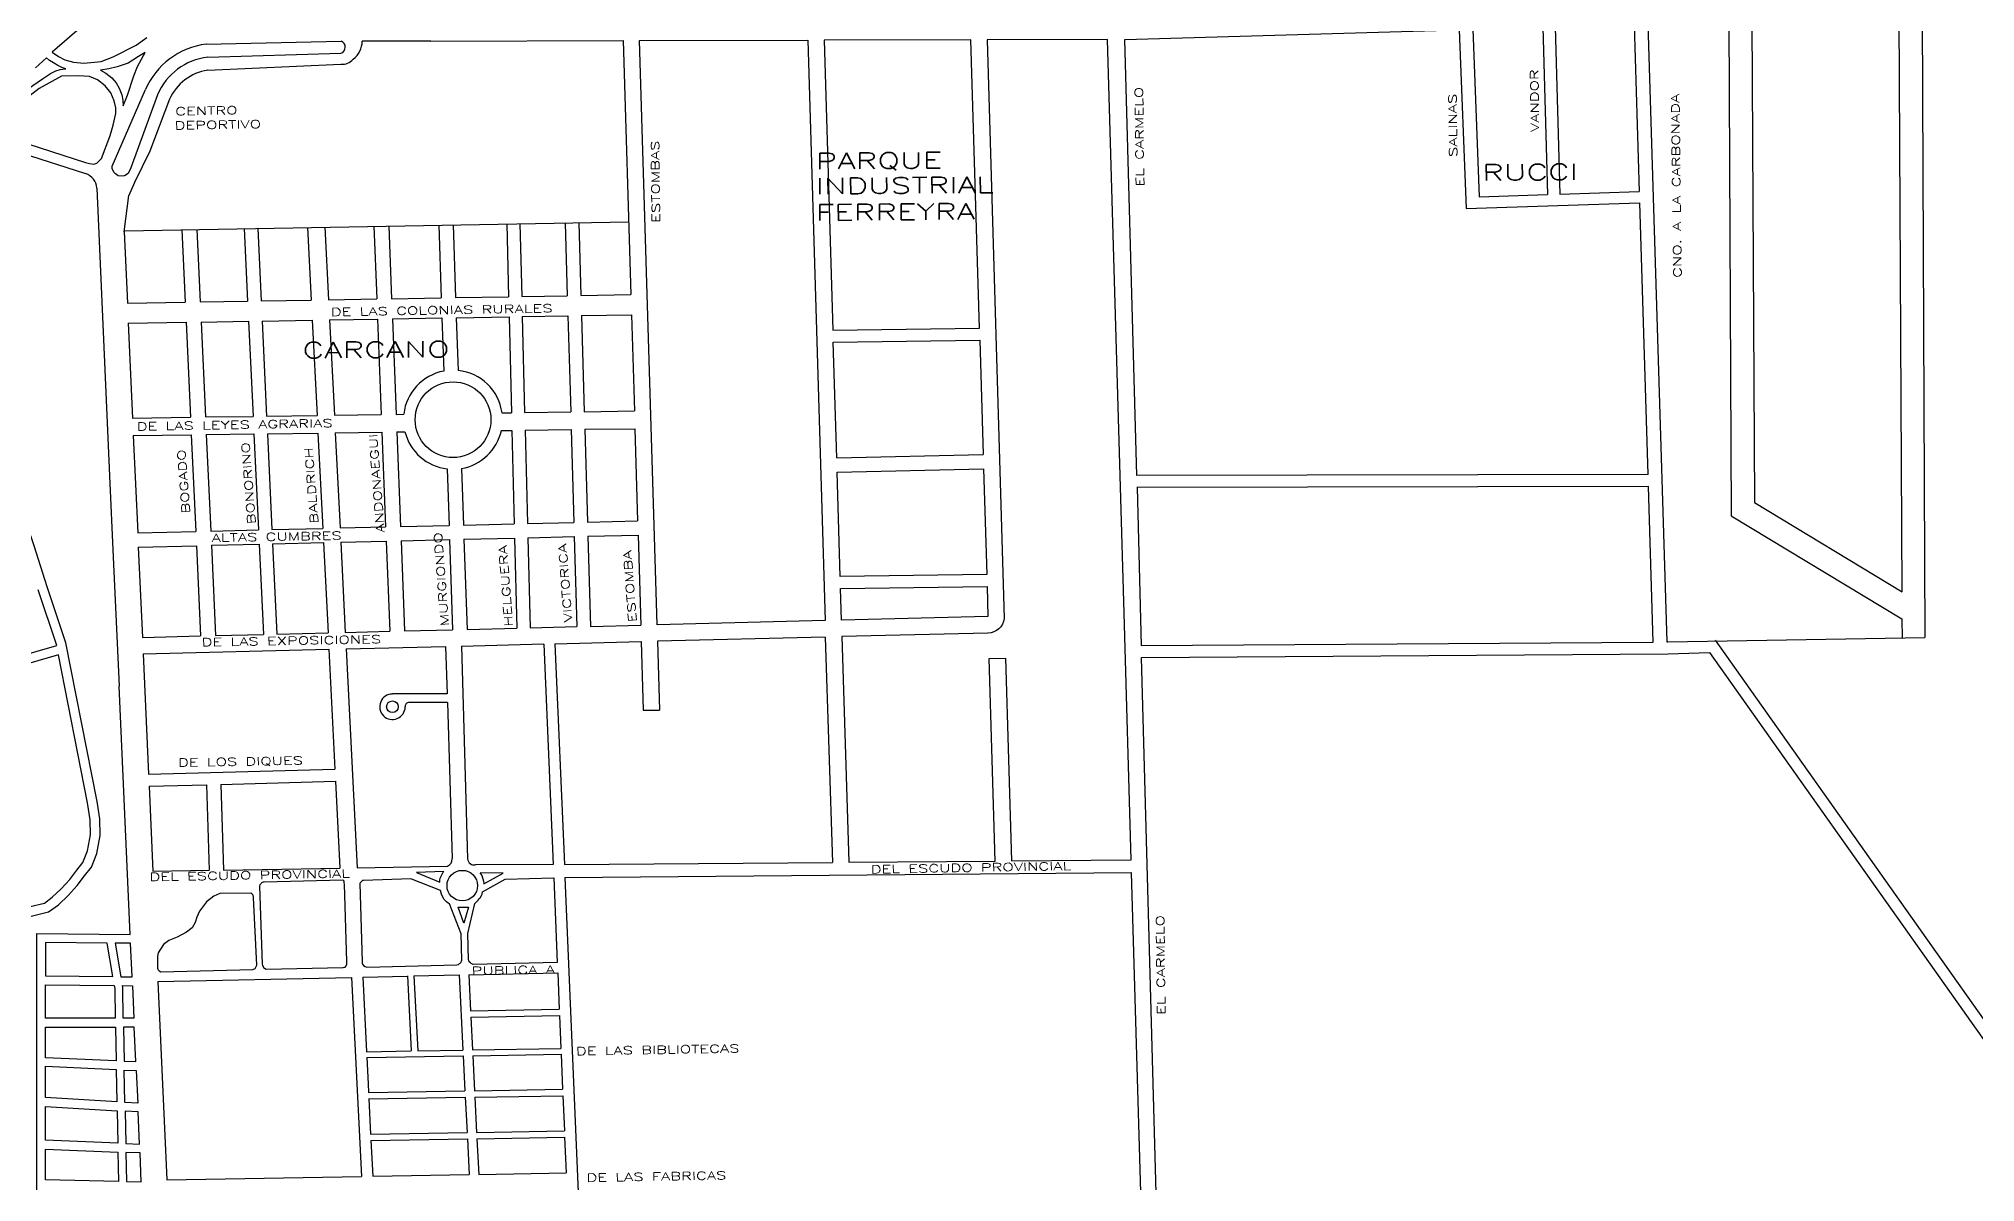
# Model space of a CAD drawing. Header units: millimetres. Extents: x 4374322 to 4409026, y 6503580 to 6534206.
# Drawn here: x 4391043 to 4393463, y 6518277 to 6519706 of the extents above; entities that cross this region are included whole.
import ezdxf

# ---------------------------------------------------------------- set-up
doc = ezdxf.new("R2010")
doc.units = ezdxf.units.MM
for name, color, linetype in [('LINEA CALLE', 252, 'Continuous'), ('NOMBRE BARRIO', 8, 'Continuous'), ('NOMBRE CALLE', 252, 'Continuous')]:
    doc.layers.add(name, color=color, linetype=linetype)
doc.styles.add('ROMANS', font='romans')

msp = doc.modelspace()

# ---------------------------------------------------------------- linework, layer by layer
at = {"layer": 'LINEA CALLE', "transparency": 33554687}
for p, q in [((4391134, 6519753.1), (4391059.8, 6519689.1)), ((4391134, 6519753.1), (4391059.8, 6519689.1)), ((4392834.8, 6519717.6), (4392843, 6519508.5)), ((4392922.5, 6519720.1), (4392928.2, 6519511.3)), ((4392937.8, 6519720.6), (4392943.5, 6519511.8)), ((4393036.3, 6519723.4), (4393042.8, 6519515.1)), ((4391059.8, 6519689.1), (4391067.6, 6519683.8)), ((4391059.8, 6519689.1), (4391067.6, 6519683.8)), ((4391136, 6519683.2), (4391164.9, 6519698)), ((4391136, 6519683.2), (4391164.9, 6519698)), ((4391164.9, 6519698), (4391178, 6519707.6)), ((4391164.9, 6519698), (4391178, 6519707.6)), ((4391175.9, 6519688.6), (4391167.6, 6519683.7)), ((4391175.9, 6519688.6), (4391167.6, 6519683.7)), ((4391174, 6519684.8), (4391175.9, 6519688.6)), ((4391174, 6519684.8), (4391175.9, 6519688.6)), ((4391252.2, 6519699), (4391420.9, 6519703)), ((4391252.2, 6519699), (4391420.9, 6519703)), ((4391254.2, 6519682.8), (4391420.6, 6519687.7)), ((4391254.2, 6519682.8), (4391420.6, 6519687.7)), ((4391420.9, 6519703), (4391420.9, 6519703)), ((4391420.9, 6519703), (4391420.9, 6519703)), ((4391533.1, 6519703), (4391447.2, 6519703)), ((4391533.1, 6519703), (4391447.2, 6519703)), ((4391773.5, 6519703.5), (4391782.9, 6519386.1)), ((4391052.6, 6519681.9), (4391038.9, 6519669.5)), ((4391052.6, 6519681.9), (4391038.9, 6519669.5)), ((4391047.8, 6519655.6), (4391057.6, 6519662.3)), ((4391047.8, 6519655.6), (4391057.6, 6519662.3)), ((4391056.6, 6519678.8), (4391052.6, 6519681.9)), ((4391056.6, 6519678.8), (4391052.6, 6519681.9)), ((4391061.5, 6519675.6), (4391056.6, 6519678.8)), ((4391061.5, 6519675.6), (4391056.6, 6519678.8)), ((4391057.6, 6519662.3), (4391064.3, 6519665.7)), ((4391057.6, 6519662.3), (4391064.3, 6519665.7)), ((4391067.1, 6519672.3), (4391061.5, 6519675.6)), ((4391067.1, 6519672.3), (4391061.5, 6519675.6)), ((4391064.3, 6519665.7), (4391070, 6519667.6)), ((4391064.3, 6519665.7), (4391070, 6519667.6)), ((4391072.1, 6519670.1), (4391067.1, 6519672.3)), ((4391072.1, 6519670.1), (4391067.1, 6519672.3)), ((4391067.6, 6519683.8), (4391075.7, 6519679.5)), ((4391067.6, 6519683.8), (4391075.7, 6519679.5)), ((4391070, 6519667.6), (4391076.9, 6519668.1)), ((4391070, 6519667.6), (4391076.9, 6519668.1)), ((4391076.9, 6519668.1), (4391072.1, 6519670.1)), ((4391076.9, 6519668.1), (4391072.1, 6519670.1)), ((4391075.7, 6519679.5), (4391086.5, 6519676.6)), ((4391075.7, 6519679.5), (4391086.5, 6519676.6)), ((4391086.5, 6519676.6), (4391099.4, 6519675.2)), ((4391086.5, 6519676.6), (4391099.4, 6519675.2)), ((4391099.4, 6519675.2), (4391121.2, 6519677.6)), ((4391099.4, 6519675.2), (4391121.2, 6519677.6)), ((4391130.6, 6519668.4), (4391120.2, 6519666.7)), ((4391130.6, 6519668.4), (4391120.2, 6519666.7)), ((4391120.2, 6519666.7), (4391127.1, 6519662.8)), ((4391120.2, 6519666.7), (4391127.1, 6519662.8)), ((4391121.2, 6519677.6), (4391136, 6519683.2)), ((4391121.2, 6519677.6), (4391136, 6519683.2)), ((4391127.1, 6519662.8), (4391134.6, 6519657.1)), ((4391127.1, 6519662.8), (4391134.6, 6519657.1)), ((4391141, 6519670.7), (4391130.6, 6519668.4)), ((4391141, 6519670.7), (4391130.6, 6519668.4)), ((4391154.8, 6519675.3), (4391141, 6519670.7)), ((4391154.8, 6519675.3), (4391141, 6519670.7)), ((4391167.6, 6519683.7), (4391154.8, 6519675.3)), ((4391167.6, 6519683.7), (4391154.8, 6519675.3)), ((4391161.8, 6519659.7), (4391166.4, 6519671.1)), ((4391161.8, 6519659.7), (4391166.4, 6519671.1)), ((4391166.4, 6519671.1), (4391174, 6519684.8)), ((4391166.4, 6519671.1), (4391174, 6519684.8)), ((4391254.3, 6519666.6), (4391420.6, 6519674.2)), ((4391254.3, 6519666.6), (4391420.6, 6519674.2)), ((4391004.7, 6519626.3), (4391047.8, 6519655.6)), ((4391004.7, 6519626.3), (4391047.8, 6519655.6)), ((4391043.7, 6519643.6), (4391015.5, 6519621.8)), ((4391043.7, 6519643.6), (4391015.5, 6519621.8)), ((4391071.7, 6519658.9), (4391043.7, 6519643.6)), ((4391071.7, 6519658.9), (4391043.7, 6519643.6)), ((4391043.7, 6519643.6), (4391043.7, 6519643.6)), ((4391043.7, 6519643.6), (4391043.7, 6519643.6)), ((4391093.1, 6519659.6), (4391071.7, 6519658.9)), ((4391093.1, 6519659.6), (4391071.7, 6519658.9)), ((4391106.3, 6519658.5), (4391093.1, 6519659.6)), ((4391106.3, 6519658.5), (4391093.1, 6519659.6)), ((4391116.5, 6519654.7), (4391106.3, 6519658.5)), ((4391116.5, 6519654.7), (4391106.3, 6519658.5)), ((4391126.2, 6519646.8), (4391116.5, 6519654.7)), ((4391126.2, 6519646.8), (4391116.5, 6519654.7)), ((4391133, 6519638.4), (4391126.2, 6519646.8)), ((4391133, 6519638.4), (4391126.2, 6519646.8)), ((4391137.5, 6519628.3), (4391133, 6519638.4)), ((4391137.5, 6519628.3), (4391133, 6519638.4)), ((4391134.6, 6519657.1), (4391140, 6519650.6)), ((4391134.6, 6519657.1), (4391140, 6519650.6)), ((4391134.9, 6519546.6), (4391176.4, 6519642.3)), ((4391134.9, 6519546.6), (4391176.4, 6519642.3)), ((4391140, 6519650.6), (4391143.7, 6519643.9)), ((4391140, 6519650.6), (4391143.7, 6519643.9)), ((4391143.7, 6519643.9), (4391147, 6519635.7)), ((4391143.7, 6519643.9), (4391147, 6519635.7)), ((4391153.8, 6519635.4), (4391161.8, 6519659.7)), ((4391153.8, 6519635.4), (4391161.8, 6519659.7)), ((4391139.6, 6519619.3), (4391137.5, 6519628.3)), ((4391139.6, 6519619.3), (4391137.5, 6519628.3)), ((4391139.5, 6519612.3), (4391139.6, 6519619.3)), ((4391139.5, 6519612.3), (4391139.6, 6519619.3)), ((4391147, 6519635.7), (4391148.2, 6519628.9)), ((4391147, 6519635.7), (4391148.2, 6519628.9)), ((4391148.2, 6519628.9), (4391148.4, 6519622.2)), ((4391148.2, 6519628.9), (4391148.4, 6519622.2)), ((4391148.4, 6519622.2), (4391153.8, 6519635.4)), ((4391148.4, 6519622.2), (4391153.8, 6519635.4)), ((4391191.4, 6519635.8), (4391158.3, 6519544.5)), ((4391191.4, 6519635.8), (4391158.3, 6519544.5)), ((4391206.4, 6519630.2), (4391182, 6519565.5)), ((4391206.4, 6519630.2), (4391182, 6519565.5)), ((4391132.1, 6519583.6), (4391133.7, 6519589.3)), ((4391132.1, 6519583.6), (4391133.7, 6519589.3)), ((4391133.7, 6519589.3), (4391136, 6519598)), ((4391133.7, 6519589.3), (4391136, 6519598)), ((4391136, 6519598), (4391139.5, 6519612.3)), ((4391136, 6519598), (4391139.5, 6519612.3)), ((4391015.2, 6519579), (4391101.6, 6519551)), ((4391015.2, 6519579), (4391101.6, 6519551)), ((4391121.5, 6519556.3), (4391132.1, 6519583.6)), ((4391121.5, 6519556.3), (4391132.1, 6519583.6)), ((4391182, 6519565.5), (4391162.6, 6519526.2)), ((4391182, 6519565.5), (4391162.6, 6519526.2)), ((4391021.1, 6519563.4), (4391101.6, 6519537.3)), ((4391021.1, 6519563.4), (4391101.6, 6519537.3)), ((4391101.6, 6519551), (4391106.6, 6519549.9)), ((4391101.6, 6519551), (4391106.6, 6519549.9)), ((4391106.6, 6519549.9), (4391112.1, 6519549.3)), ((4391106.6, 6519549.9), (4391112.1, 6519549.3)), ((4391112.1, 6519549.3), (4391115.6, 6519550.5)), ((4391112.1, 6519549.3), (4391115.6, 6519550.5)), ((4391115.6, 6519550.5), (4391121.5, 6519556.3)), ((4391115.6, 6519550.5), (4391121.5, 6519556.3)), ((4391135, 6519543.8), (4391134.9, 6519546.6)), ((4391135, 6519543.8), (4391134.9, 6519546.6)), ((4391136.8, 6519539.2), (4391135, 6519543.8)), ((4391136.8, 6519539.2), (4391135, 6519543.8)), ((4391158.3, 6519544.5), (4391154.9, 6519537.6)), ((4391158.3, 6519544.5), (4391154.9, 6519537.6)), ((4391115.5, 6519519.2), (4391131.6, 6519159.6)), ((4391115.5, 6519519.2), (4391131.6, 6519159.6)), ((4391138.8, 6519536.9), (4391136.8, 6519539.2)), ((4391138.8, 6519536.9), (4391136.8, 6519539.2)), ((4391142.3, 6519534.7), (4391138.8, 6519536.9)), ((4391142.3, 6519534.7), (4391138.8, 6519536.9)), ((4391146, 6519534), (4391142.3, 6519534.7)), ((4391146, 6519534), (4391142.3, 6519534.7)), ((4391150.1, 6519534.6), (4391146, 6519534)), ((4391150.1, 6519534.6), (4391146, 6519534)), ((4391154.9, 6519537.6), (4391150.1, 6519534.6)), ((4391154.9, 6519537.6), (4391150.1, 6519534.6)), ((4391162.6, 6519526.2), (4391155.8, 6519509.9)), ((4391162.6, 6519526.2), (4391155.8, 6519509.9)), ((4391149.8, 6519464.5), (4391155.8, 6519509.9)), ((4391149.8, 6519464.5), (4391155.8, 6519509.9)), ((4392843, 6519508.5), (4392928.2, 6519511.3)), ((4392943.5, 6519511.8), (4393042.8, 6519515.1)), ((4391150.5, 6519465.9), (4391780.2, 6519477.2)), ((4391240.5, 6519467.5), (4391244.7, 6519376.9)), ((4391299.9, 6519468.6), (4391304.1, 6519377.9)), ((4391316.8, 6519468.9), (4391321, 6519378.2)), ((4391379, 6519470), (4391383.5, 6519379.3)), ((4391400.6, 6519470.4), (4391405.2, 6519379.7)), ((4391461.8, 6519471.5), (4391465.4, 6519380.7)), ((4391480.4, 6519471.8), (4391484, 6519381)), ((4391542.8, 6519473), (4391545.9, 6519382.1)), ((4391560.8, 6519473.3), (4391563.9, 6519382.4)), ((4391627.8, 6519474.5), (4391630.1, 6519383.5)), ((4391644.3, 6519474.8), (4391646.5, 6519383.8)), ((4391700.9, 6519475.8), (4391703.5, 6519384.7)), ((4391717.8, 6519476.1), (4391720.4, 6519385)), ((4391149.8, 6519464.5), (4391153.8, 6519375.4)), ((4391221.7, 6519467.2), (4391225.9, 6519376.6)), ((4391153.8, 6519375.4), (4391225.9, 6519376.6)), ((4391244.7, 6519376.9), (4391304.1, 6519377.9)), ((4391321, 6519378.2), (4391383.5, 6519379.3)), ((4391405.2, 6519379.7), (4391465.4, 6519380.7)), ((4391484, 6519381), (4391545.9, 6519382.1)), ((4391563.9, 6519382.4), (4391630.1, 6519383.5)), ((4391646.5, 6519383.8), (4391703.5, 6519384.7)), ((4391720.4, 6519385), (4391782.9, 6519386.1)), ((4391154.9, 6519350.3), (4391227.1, 6519351.5)), ((4391154.9, 6519350.3), (4391160.3, 6519231.9)), ((4391227.1, 6519351.5), (4391232.6, 6519232.9)), ((4391245.9, 6519351.8), (4391305.3, 6519352.8)), ((4391245.9, 6519351.8), (4391251.4, 6519233.2)), ((4391305.3, 6519352.8), (4391310.9, 6519234)), ((4391322.2, 6519353.1), (4391384.8, 6519354.2)), ((4391322.2, 6519353.1), (4391327.8, 6519234.3)), ((4391384.8, 6519354.2), (4391390.8, 6519235.1)), ((4391406.5, 6519354.6), (4391466.4, 6519355.6)), ((4391406.5, 6519354.6), (4391412.5, 6519235.4)), ((4391466.4, 6519355.6), (4391471, 6519236.3)), ((4391484.9, 6519355.9), (4391546.8, 6519356.9)), ((4391484.9, 6519355.9), (4391489.6, 6519236.5)), ((4391546.8, 6519356.9), (4391549.1, 6519290.6)), ((4391564.8, 6519357.2), (4391630.7, 6519358.4)), ((4391564.8, 6519357.2), (4391567, 6519291.3)), ((4391630.7, 6519358.4), (4391633.7, 6519238.5)), ((4391647.2, 6519358.6), (4391704.3, 6519359.6)), ((4391647.2, 6519358.6), (4391650.2, 6519238.8)), ((4391704.3, 6519359.6), (4391707.7, 6519239.6)), ((4391721.2, 6519359.9), (4391783.7, 6519361)), ((4391721.2, 6519359.9), (4391724.6, 6519239.8)), ((4391783.7, 6519361), (4391787.3, 6519240.7)), ((4391160.3, 6519231.9), (4391232.6, 6519232.9)), ((4391251.4, 6519233.2), (4391310.9, 6519234)), ((4391327.8, 6519234.3), (4391390.8, 6519235.1)), ((4391412.5, 6519235.4), (4391471, 6519236.3)), ((4391489.6, 6519236.5), (4391499.2, 6519236.6)), ((4391621.9, 6519238.4), (4391633.7, 6519238.5)), ((4391650.2, 6519238.8), (4391707.7, 6519239.6)), ((4391724.6, 6519239.8), (4391787.3, 6519240.7)), ((4391161.2, 6519209.9), (4391233.6, 6519210.9)), ((4391161.2, 6519209.9), (4391166.7, 6519088.5)), ((4391233.6, 6519210.9), (4391239.2, 6519090.2)), ((4391252.4, 6519211.2), (4391311.9, 6519212)), ((4391252.4, 6519211.2), (4391258, 6519090.7)), ((4391311.9, 6519212), (4391317.6, 6519092.1)), ((4391328.8, 6519212.2), (4391391.9, 6519213.1)), ((4391328.8, 6519212.2), (4391334.5, 6519092.5)), ((4391391.9, 6519213.1), (4391397.9, 6519094)), ((4391413.6, 6519213.4), (4391471.9, 6519214.2)), ((4391413.6, 6519213.4), (4391419.6, 6519094.5)), ((4391471.9, 6519214.2), (4391476.5, 6519095.9)), ((4391490.5, 6519214.5), (4391500.7, 6519214.6)), ((4391490.5, 6519214.5), (4391495.1, 6519096.3)), ((4391621, 6519216.3), (4391634.2, 6519216.5)), ((4391634.2, 6519216.5), (4391637.2, 6519099.7)), ((4391650.7, 6519216.7), (4391708.4, 6519217.5)), ((4391650.7, 6519216.7), (4391653.6, 6519100.1)), ((4391708.4, 6519217.5), (4391711.7, 6519101.5)), ((4391725.3, 6519217.8), (4391787.9, 6519218.6)), ((4391725.3, 6519217.8), (4391728.6, 6519101.9)), ((4391787.9, 6519218.6), (4391791.3, 6519103.4)), ((4391131.6, 6519159.6), (4391136.2, 6519058)), ((4391131.6, 6519159.6), (4391136.2, 6519058)), ((4391553.3, 6519168.4), (4391555.7, 6519097.8)), ((4391571.3, 6519168.8), (4391573.7, 6519098.2)), ((4391166.7, 6519088.5), (4391239.2, 6519090.2)), ((4391258, 6519090.7), (4391317.6, 6519092.1)), ((4391334.5, 6519092.5), (4391397.9, 6519094)), ((4391419.6, 6519094.5), (4391476.5, 6519095.9)), ((4391495.1, 6519096.3), (4391555.7, 6519097.8)), ((4391573.7, 6519098.2), (4391637.2, 6519099.7)), ((4391574.3, 6519080.4), (4391637.6, 6519081.9)), ((4391574.3, 6519080.4), (4391578.2, 6518967.8)), ((4391637.6, 6519081.9), (4391640.4, 6518969.3)), ((4391653.6, 6519100.1), (4391711.7, 6519101.5)), ((4391654.1, 6519082.3), (4391712.2, 6519083.7)), ((4391654.1, 6519082.3), (4391656.9, 6518969.7)), ((4391712.2, 6519083.7), (4391715.5, 6518971.2)), ((4391728.6, 6519101.9), (4391791.3, 6519103.4)), ((4391729.1, 6519084.1), (4391791.9, 6519085.6)), ((4391729.1, 6519084.1), (4391732.4, 6518971.6)), ((4391791.9, 6519085.6), (4391795.2, 6518973.1)), ((4391136.2, 6519058), (4391143.4, 6518896.9)), ((4391136.2, 6519058), (4391143.4, 6518896.9)), ((4391167.5, 6519070.7), (4391240.1, 6519072.4)), ((4391167.5, 6519070.7), (4391172.6, 6518957.8)), ((4391240.1, 6519072.4), (4391245.3, 6518959.6)), ((4391258.9, 6519072.9), (4391318.4, 6519074.3)), ((4391258.9, 6519072.9), (4391264.1, 6518960.1)), ((4391318.4, 6519074.3), (4391323.7, 6518961.5)), ((4391335.3, 6519074.7), (4391398.8, 6519076.2)), ((4391335.3, 6519074.7), (4391340.6, 6518962)), ((4391398.8, 6519076.2), (4391404.5, 6518963.5)), ((4391420.5, 6519076.7), (4391477.2, 6519078.1)), ((4391420.5, 6519076.7), (4391426.1, 6518964.1)), ((4391477.2, 6519078.1), (4391481.6, 6518965.4)), ((4391495.8, 6519078.5), (4391556.3, 6519080)), ((4391495.8, 6519078.5), (4391500.2, 6518965.9)), ((4391556.3, 6519080), (4391560.2, 6518967.4)), ((4391172.6, 6518957.8), (4391245.3, 6518959.6)), ((4391264.1, 6518960.1), (4391323.7, 6518961.5)), ((4391340.6, 6518962), (4391404.5, 6518963.5)), ((4391426.1, 6518964.1), (4391481.6, 6518965.4)), ((4391500.2, 6518965.9), (4391560.2, 6518967.4)), ((4391578.2, 6518967.8), (4391640.4, 6518969.3)), ((4391656.9, 6518969.7), (4391715.5, 6518971.2)), ((4391732.4, 6518971.6), (4391795.2, 6518973.1)), ((4391173.5, 6518937.3), (4391405.5, 6518943)), ((4391173.5, 6518937.3), (4391180.2, 6518787)), ((4391405.5, 6518943), (4391413.1, 6518793.3)), ((4391427.2, 6518943.5), (4391551.5, 6518946.4)), ((4391427.2, 6518943.5), (4391441, 6518669.8)), ((4391571.3, 6518947), (4391674.1, 6518949.6)), ((4391674.1, 6518949.2), (4391685.8, 6518673.8)), ((4391688.1, 6518949.9), (4391795.8, 6518952.5)), ((4391688.1, 6518949.9), (4391699.8, 6518673.9)), ((4391795.8, 6518952.5), (4391798.4, 6518866.8)), ((4391816.2, 6518953), (4391818.7, 6518867)), ((4391798.4, 6518866.8), (4391818.7, 6518867)), ((4391180.2, 6518787), (4391413.1, 6518793.3)), ((4391180.9, 6518771.7), (4391252.5, 6518773.6)), ((4391180.9, 6518771.7), (4391185.7, 6518665.7)), ((4391252.5, 6518773.6), (4391256.2, 6518666.8)), ((4391270.4, 6518774.1), (4391413.9, 6518778)), ((4391270.4, 6518774.1), (4391274.1, 6518667.1)), ((4391413.9, 6518778), (4391419.3, 6518669.5)), ((4391274.1, 6518667.1), (4391419.3, 6518669.5)), ((4391185.7, 6518665.7), (4391256.2, 6518666.8)), ((4391686.5, 6518657.4), (4391691, 6518551.6)), ((4391700.5, 6518657.6), (4391722.2, 6518144.7)), ((4391191.9, 6518527.7), (4391433.9, 6518533)), ((4391191.9, 6518527.7), (4391203, 6518280.1)), ((4391433.9, 6518533), (4391446.4, 6518284.2)), ((4391447.9, 6518533.3), (4391503.8, 6518534.6)), ((4391447.9, 6518533.3), (4391452.6, 6518440.1)), ((4391503.8, 6518534.8), (4391508.5, 6518441.2)), ((4391511.9, 6518534.8), (4391568.3, 6518536)), ((4391511.9, 6518534.9), (4391516.6, 6518441.3)), ((4391568.3, 6518536), (4391573.1, 6518442.1)), ((4391580.3, 6518536.3), (4391691.5, 6518538.8)), ((4391580.3, 6518536.3), (4391582.6, 6518491.3)), ((4391691.5, 6518538.8), (4391693.4, 6518493.3)), ((4391582.6, 6518491.3), (4391693.4, 6518493.3)), ((4391583, 6518483.4), (4391693.8, 6518485.4)), ((4391583, 6518483.4), (4391585, 6518442.3)), ((4391693.8, 6518485.4), (4391695.5, 6518444.2)), ((4391452.6, 6518440.1), (4391508.5, 6518441.2)), ((4391452.9, 6518432.7), (4391573.4, 6518434.8)), ((4391452.9, 6518432.7), (4391454.6, 6518399.9)), ((4391516.6, 6518441.2), (4391573.1, 6518442.1)), ((4391573.4, 6518434.8), (4391575.6, 6518391.1)), ((4391585, 6518442.3), (4391695.5, 6518444.2)), ((4391585.4, 6518435), (4391695.8, 6518436.8)), ((4391585.4, 6518435), (4391587.6, 6518391.3)), ((4391695.8, 6518436.8), (4391697.7, 6518393.1)), ((4391454.6, 6518399.9), (4391455.1, 6518389.1)), ((4391455.1, 6518389.1), (4391575.6, 6518391.1)), ((4391455.3, 6518381.1), (4391576, 6518383.1)), ((4391455.6, 6518381.1), (4391457.8, 6518337.1)), ((4391576, 6518383.1), (4391578.2, 6518339.1)), ((4391587.6, 6518391.3), (4391697.7, 6518393.1)), ((4391588, 6518383.3), (4391698, 6518385.1)), ((4391588, 6518383.3), (4391590.2, 6518339.3)), ((4391698, 6518385.1), (4391699.9, 6518341.2)), ((4391457.8, 6518337.1), (4391578.2, 6518339.1)), ((4391458.2, 6518329.1), (4391578.7, 6518331.1)), ((4391578.7, 6518331.1), (4391580.9, 6518286.5)), ((4391590.2, 6518339.3), (4391699.9, 6518341.2)), ((4391590.6, 6518331.3), (4391700.2, 6518333.2)), ((4391590.6, 6518331.3), (4391592.9, 6518286.7)), ((4391700.2, 6518333.2), (4391702.1, 6518288.6)), ((4391458.2, 6518329.1), (4391460.4, 6518284.5)), ((4391203, 6518280.1), (4391446.4, 6518284.2)), ((4391460.4, 6518284.5), (4391580.9, 6518286.5)), ((4391592.9, 6518286.7), (4391702.1, 6518288.6))]:
    msp.add_line(p, q, dxfattribs=at)
at = {"layer": 'LINEA CALLE', "ltscale": 0.2, "transparency": 33554687}
for points in [[(4393396.5, 6519733.9), (4393399.8, 6518957.5)], [(4393154.9, 6519726.9), (4393157.5, 6519109.8), (4393370.8, 6518980.9), (4393371.5, 6518957)], [(4393183.7, 6519727.7), (4393186.8, 6519126.4), (4393371.3, 6519014.9), (4393367.6, 6519733.1)]]:
    msp.add_lwpolyline(points, dxfattribs=at)
at = {"layer": 'LINEA CALLE', "transparency": 33554687}
for points in [[(4393053.9, 6519161.3), (4392415, 6519160.2), (4392400.1, 6519705), (4392817.8, 6519717.1), (4392826.5, 6519493.7), (4393043.2, 6519500.8), (4393053.7, 6519161.3)], [(4393154.9, 6519726.9), (4393053.6, 6519723.9), (4393077.5, 6518952.1), (4393078.6, 6518952.1), (4393399.8, 6518957.5)], [(4391533.1, 6519703), (4391773.5, 6519703.5)], [(4391077, 6518951), (4391053.6, 6519020.9), (4391037.3, 6519072.3), (4391020.6, 6519121.2), (4391005.8, 6519173), (4390978.5, 6519235.9), (4390883.1, 6519449.6)], [(4392040.1, 6519182.1), (4392035.8, 6519326.7), (4392218.8, 6519329.1), (4392223.1, 6519186.5)], [(4392040.1, 6519182.1), (4392223.1, 6519186.5)], [(4392223.6, 6519168.6), (4392227.5, 6519036.3), (4392044.5, 6519033.8), (4392040.6, 6519164.3)], [(4392040.6, 6519164.3), (4392223.6, 6519168.6)], [(4392415.4, 6519145.2), (4392420.7, 6518947.7), (4393060.2, 6518952), (4393054.2, 6519146.3), (4392415.2, 6519145.2)], [(4390874.6, 6518892.7), (4391065.5, 6518947.7), (4391042.2, 6519017.2)], [(4390858.6, 6518607.1), (4391033.7, 6518609.6), (4391055.2, 6518614.7), (4391067.7, 6518623.7), (4391079.7, 6518635.1), (4391091.1, 6518647.7), (4391100.3, 6518659.7), (4391108.8, 6518670.6), (4391115.6, 6518687.6), (4391120, 6518710.3), (4391119.4, 6518731.1), (4391116.1, 6518752.9), (4391077, 6518951)], [(4391032.2, 6518621.6), (4391050.1, 6518625.8), (4391060, 6518633), (4391071.1, 6518643.5), (4391081.9, 6518655.4), (4391090.8, 6518667.1), (4391098.3, 6518676.7), (4391104, 6518691), (4391107.9, 6518711.2), (4391107.4, 6518730), (4391104.2, 6518750.9), (4391067.8, 6518935.8), (4390877.9, 6518881.2)], [(4391551.5, 6518946.4), (4391553.3, 6518887.1)], [(4391571.3, 6518947), (4391578.9, 6518681)], [(4392025.7, 6518958.2), (4391816.2, 6518953)], [(4392025.7, 6518958.2), (4392034.7, 6518676.6)], [(4392046.7, 6518958.7), (4392055.1, 6518676.8)], [(4392445.1, 6518050.4), (4392420.8, 6518932.7), (4393078.9, 6518937.1), (4393130.5, 6518938.9)], [(4393130.5, 6518938.9), (4393739.4, 6518078.8)], [(4392238.2, 6518678.1), (4392230.7, 6518931.3), (4392251, 6518931.8), (4392258.5, 6518678.5)], [(4390858.6, 6518607.1), (4390863, 6518194.6), (4391040.7, 6518194.4), (4391040.7, 6518587.6), (4391157.3, 6518586.6), (4391143.4, 6518896.9)], [(4391553.3, 6518887.1), (4391485, 6518887.1)], [(4391553.7, 6518876.5), (4391559.6, 6518681.3)], [(4391441, 6518669.8), (4391553.8, 6518672)], [(4391685.8, 6518673.8), (4391588.7, 6518673.6)], [(4391699.8, 6518673.9), (4392034.7, 6518676.6)], [(4392055.1, 6518676.8), (4392238.2, 6518678.3)], [(4392258.5, 6518678.5), (4392408, 6518679.7)], [(4391428, 6518552.8), (4391425, 6518649.6), (4391424.9, 6518651.2), (4391424.9, 6518652.5), (4391424.4, 6518653.6), (4391423.2, 6518654.4), (4391324.8, 6518652.1), (4391323.5, 6518651.9), (4391322.2, 6518651.4), (4391321.5, 6518650.9), (4391321.1, 6518650.4), (4391320.3, 6518649.6), (4391319.4, 6518648.4), (4391319.1, 6518647.1)], [(4391319.1, 6518647.1), (4391322.4, 6518549.3), (4391322.8, 6518547.7), (4391323.3, 6518546.5), (4391324.1, 6518545.3), (4391325.1, 6518544.3), (4391327.2, 6518543.1), (4391422.9, 6518545.4), (4391423.3, 6518545.4), (4391425.8, 6518545.6), (4391427.2, 6518547.4), (4391427.9, 6518549.4), (4391428, 6518550.2), (4391428, 6518552.8)], [(4391444.1, 6518650.2), (4391447, 6518552.2), (4391447, 6518550.4), (4391447.5, 6518549.4), (4391448.7, 6518547.9), (4391450.8, 6518546.6), (4391453, 6518545.8), (4391565.4, 6518548.8), (4391567.4, 6518549.2), (4391568, 6518549.6), (4391568.9, 6518550.2), (4391569.6, 6518550.8), (4391570.5, 6518551.7), (4391571, 6518552.4), (4391571.4, 6518553.2), (4391571.6, 6518554.3), (4391570.8, 6518587.4), (4391556.1, 6518624.8), (4391554.6, 6518625.6), (4391552.6, 6518627.5), (4391549.8, 6518630.4), (4391547.5, 6518634.1), (4391546.5, 6518636.9), (4391545.2, 6518641.7), (4391508.1, 6518656.2), (4391448.9, 6518654.1), (4391447.8, 6518653.9), (4391446.7, 6518653.1), (4391445.8, 6518652.3), (4391444.8, 6518651.3), (4391444.1, 6518650.2)], [(4391515.2, 6518663.9), (4391544.4, 6518651.8), (4391544.3, 6518654.6), (4391544.8, 6518656.9), (4391546.2, 6518660.1), (4391548.5, 6518664.3), (4391549.2, 6518665.1), (4391515.2, 6518663.9)], [(4391691, 6518551.6), (4391585.8, 6518549), (4391583.4, 6518550.3), (4391582.5, 6518551.1), (4391580.9, 6518552.5), (4391580.4, 6518553.6), (4391580.3, 6518554.2), (4391580.1, 6518554.9), (4391579.4, 6518587.7), (4391588.1, 6518625.4), (4391590.6, 6518627.9), (4391592.2, 6518629.4), (4391593.5, 6518630.9), (4391594.7, 6518632.4), (4391596.3, 6518635.2), (4391597, 6518637.1), (4391597.6, 6518639.8), (4391625.8, 6518655.6), (4391686.5, 6518657.4)], [(4391594.2, 6518663.5), (4391596.6, 6518660.1), (4391598.9, 6518653.3), (4391599.3, 6518649.9), (4391623.5, 6518663.2), (4391594.5, 6518663.6)], [(4391700.5, 6518657.6), (4392408.5, 6518664.1)], [(4392426.3, 6518050), (4392408.5, 6518664.1)], [(4391195.5, 6518539.9), (4391310.4, 6518542.8), (4391313.3, 6518543.9), (4391314.3, 6518545.6), (4391315.7, 6518548.4), (4391311.6, 6518632.9), (4391310.8, 6518635.8), (4391309.2, 6518637.4), (4391308, 6518638.1), (4391269.5, 6518637.6), (4391261.8, 6518634.5), (4391252.6, 6518627.3), (4391244.1, 6518615.9), (4391240.5, 6518608.1), (4391238.5, 6518601.5), (4391234.9, 6518594.8), (4391227.9, 6518589.4), (4391216, 6518583.1), (4391205.7, 6518579.1), (4391199, 6518573.9), (4391192.5, 6518563.5), (4391191.3, 6518559.5), (4391191.5, 6518544.6), (4391191.8, 6518543.3), (4391192.5, 6518542.5), (4391193.4, 6518541.3), (4391195.5, 6518539.9)], [(4391567, 6518620.6), (4391579.9, 6518620.5), (4391574.3, 6518600.5), (4391567, 6518620.6)], [(4391051.7, 6518481.8), (4391051.7, 6518523.6), (4391137.4, 6518522.8), (4391138, 6518519), (4391138.7, 6518481.8), (4391051.5, 6518481.8)], [(4391051.7, 6518279.8), (4391051.7, 6518318.5), (4391141.9, 6518314.7), (4391142.6, 6518277.9), (4391051.7, 6518279.9)]]:
    msp.add_lwpolyline(points, dxfattribs=at)
for points in [[(4391252.2, 6519699, 0.266365), (4391176.4, 6519642.3)], [(4391252.2, 6519699, 0.266365), (4391176.4, 6519642.3)], [(4391420.6, 6519687.7, 0.704729), (4391420.9, 6519703)], [(4391420.6, 6519674.2, 0.251209), (4391435.9, 6519680.3, 0.244412), (4391447.2, 6519703)], [(4391420.6, 6519687.7, 0.704729), (4391420.9, 6519703)], [(4391420.6, 6519674.2, 0.251209), (4391435.9, 6519680.3, 0.244412), (4391447.2, 6519703)], [(4392408, 6518679.7), (4392399.1, 6518988), (4392378.3, 6519704.9), (4392228, 6519704.5), (4392249.5, 6518981.4, -0.38058), (4392229.1, 6518963.2), (4392046.7, 6518958.7)], [(4391254.2, 6519682.8, 0.266365), (4391191.4, 6519635.8)], [(4391254.2, 6519682.8, 0.266365), (4391191.4, 6519635.8)], [(4391254.3, 6519666.6, 0.255137), (4391206.4, 6519630.2)], [(4391254.3, 6519666.6, 0.255137), (4391206.4, 6519630.2)], [(4394282.2, 6518952.9), (4394278.4, 6519059.7), (4394295, 6519075.2), (4394351.1, 6519017.5), (4394274.9, 6518946.1), (4393617.6, 6518932.8, 0.714182), (4393608.4, 6518904), (4393900.9, 6518595.6), (4393594.9, 6518308.9), (4393138.1, 6518954.2)], [(4391553.7, 6518876.5), (4391505.9, 6518876.5, 0.414214), (4391500.9, 6518871.5), (4391500.9, 6518871.1)]]:
    msp.add_lwpolyline(points, format="xyb", dxfattribs=at)
for points in [[(4392004.2, 6519704), (4392025.7, 6518978.8), (4391815.6, 6518973.6), (4391793.9, 6519703.6)], [(4392207.7, 6519704.5), (4392024.6, 6519704.1), (4392035.3, 6519341.7), (4392218.4, 6519344.1)], [(4392229.1, 6518983.8), (4392046.1, 6518979.3), (4392044.9, 6519018.8), (4392228, 6519021.3)], [(4391135.5, 6518533.9), (4391128.4, 6518575.8), (4391051.7, 6518576.5), (4391051.7, 6518534.9)], [(4391159.7, 6518533.5), (4391157.8, 6518575.6), (4391138.6, 6518575.8), (4391145.7, 6518533.7)], [(4391162.1, 6518481.8), (4391148.7, 6518481.8), (4391148, 6518519.9), (4391147.6, 6518522.7), (4391160.2, 6518522.5)], [(4391138.9, 6518470.8), (4391139.8, 6518428.6), (4391051.7, 6518432.5), (4391051.7, 6518470.8)], [(4391164.5, 6518427.7), (4391162.5, 6518470.8), (4391148.9, 6518470.8), (4391149.8, 6518428.2)], [(4391051.7, 6518422), (4391140, 6518417.7), (4391140.7, 6518377.4), (4391051.7, 6518382.7)], [(4391150.7, 6518376.8), (4391150, 6518417.2), (4391165, 6518416.4), (4391166.8, 6518375.8)], [(4391051.7, 6518371.5), (4391140.9, 6518366.3), (4391141.7, 6518325.7), (4391051.7, 6518329.4)], [(4391169.1, 6518324.6), (4391167.3, 6518364.8), (4391150.9, 6518365.7), (4391151.7, 6518325.3)], [(4391171.2, 6518277.3), (4391169.6, 6518313.6), (4391151.9, 6518314.3), (4391152.6, 6518277.7)]]:
    msp.add_lwpolyline(points, close=True, dxfattribs=at)
for centre, radius in [((4391560.7, 6519229.8), 47.3), ((4391485, 6518871.1), 7.28), ((4391572.3, 6518647.6), 19.1)]:
    msp.add_circle(centre, radius, dxfattribs=at)
for centre, radius, start, end in [((4391095.5, 6519518.3), 20, 2.5713, 72.0601), ((4391095.5, 6519518.3), 20, 2.5713, 72.0601), ((4391560.7, 6519229.8), 61.9, 100.7859, 173.6363), ((4391560.7, 6519229.8), 61.9, 7.962, 84.0789), ((4391560.7, 6519229.8), 61.9, 194.1788, 263.1678), ((4391560.7, 6519229.8), 61.9, 279.8747, 347.4195), ((4391485, 6518871.1), 15.9, 89.9996, 0.0004), ((4391550.6, 6518680.5), 9.06, 290.5062, 5.2491), ((4391587, 6518681.6), 8.16, 184.2542, 281.7697)]:
    msp.add_arc(centre, radius, start, end, dxfattribs=at)

# ---------------------------------------------------------------- texts
at = {"layer": 'NOMBRE BARRIO', "transparency": 33554687, "style": 'ROMANS', "width": 1.5}
for s, p in [('PARQUE', (4392013.9, 6519542.9)), ('RUCCI', (4392846.7, 6519528.7)), ('INDUSTRIAL', (4392013.9, 6519511.7)), ('FERREYRA', (4392013.9, 6519478.7)), ('CARCANO', (4391372.7, 6519306.6))]:
    msp.add_text(s, height=20, rotation=0.4355, dxfattribs=at).set_placement(p)
at = {"layer": 'NOMBRE CALLE', "transparency": 33554687, "style": 'ROMANS', "width": 1.5}
for s, rotation, p in [('VANDOR', 90.7125, (4392917.5, 6519589.3)), ('EL CARMELO', 90.7125, (4392424.1, 6519521.1)), ('CENTRO', 1, (4391213.7, 6519610.2)), ('SALINAS', 90.7125, (4392815.4, 6519558.1)), ('CNO. A LA CARBONADA', 90.7125, (4393095.6, 6519407.1)), ('DEPORTIVO', 1, (4391213, 6519592.4)), ('ESTOMBAS', 90.7125, (4391819.3, 6519475.9)), ('DE LAS COLONIAS RURALES', 1, (4391408.1, 6519359.3)), ('DE LAS LEYES AGRARIAS', 1, (4391165.6, 6519216.3)), ('ANDONAEGUI', 94.3681, (4391475, 6519089)), ('BOGADO', 94.3681, (4391232.1, 6519112.8)), ('BONORINO', 94.3681, (4391314, 6519099.5)), ('BALDRICH', 94.3681, (4391392.4, 6519100.2)), ('ALTAS CUMBRES', 1, (4391259.1, 6519077.2)), ('MURGIONDO', 94.3681, (4391555.5, 6518972.2)), ('HELGUERA', 94.3681, (4391635.4, 6518971.5)), ('VICTORICA', 94.3681, (4391709.6, 6518977.1)), ('ESTOMBA', 94.3681, (4391790.1, 6518977.1)), ('DE LAS EXPOSICIONES', 1, (4391246.7, 6518946.7)), ('DE LOS DIQUES', 1, (4391217.2, 6518796.3)), ('DEL ESCUDO PROVINCIAL', 1, (4392082.7, 6518662.9)), ('DEL ESCUDO PROVINCIAL', 1, (4391181.5, 6518653.4)), ('EL CARMELO', 90.7125, (4392450.6, 6518486.1)), ('PUBLICA A', 1, (4391584, 6518536.1)), ('DE LAS BIBLIOTECAS', 1, (4391714.3, 6518435.7)), ('DE LAS FABRICAS', 1, (4391727.5, 6518277.6))]:
    msp.add_text(s, height=10, rotation=rotation, dxfattribs=at).set_placement(p)

doc.saveas('drawing.dxf')
